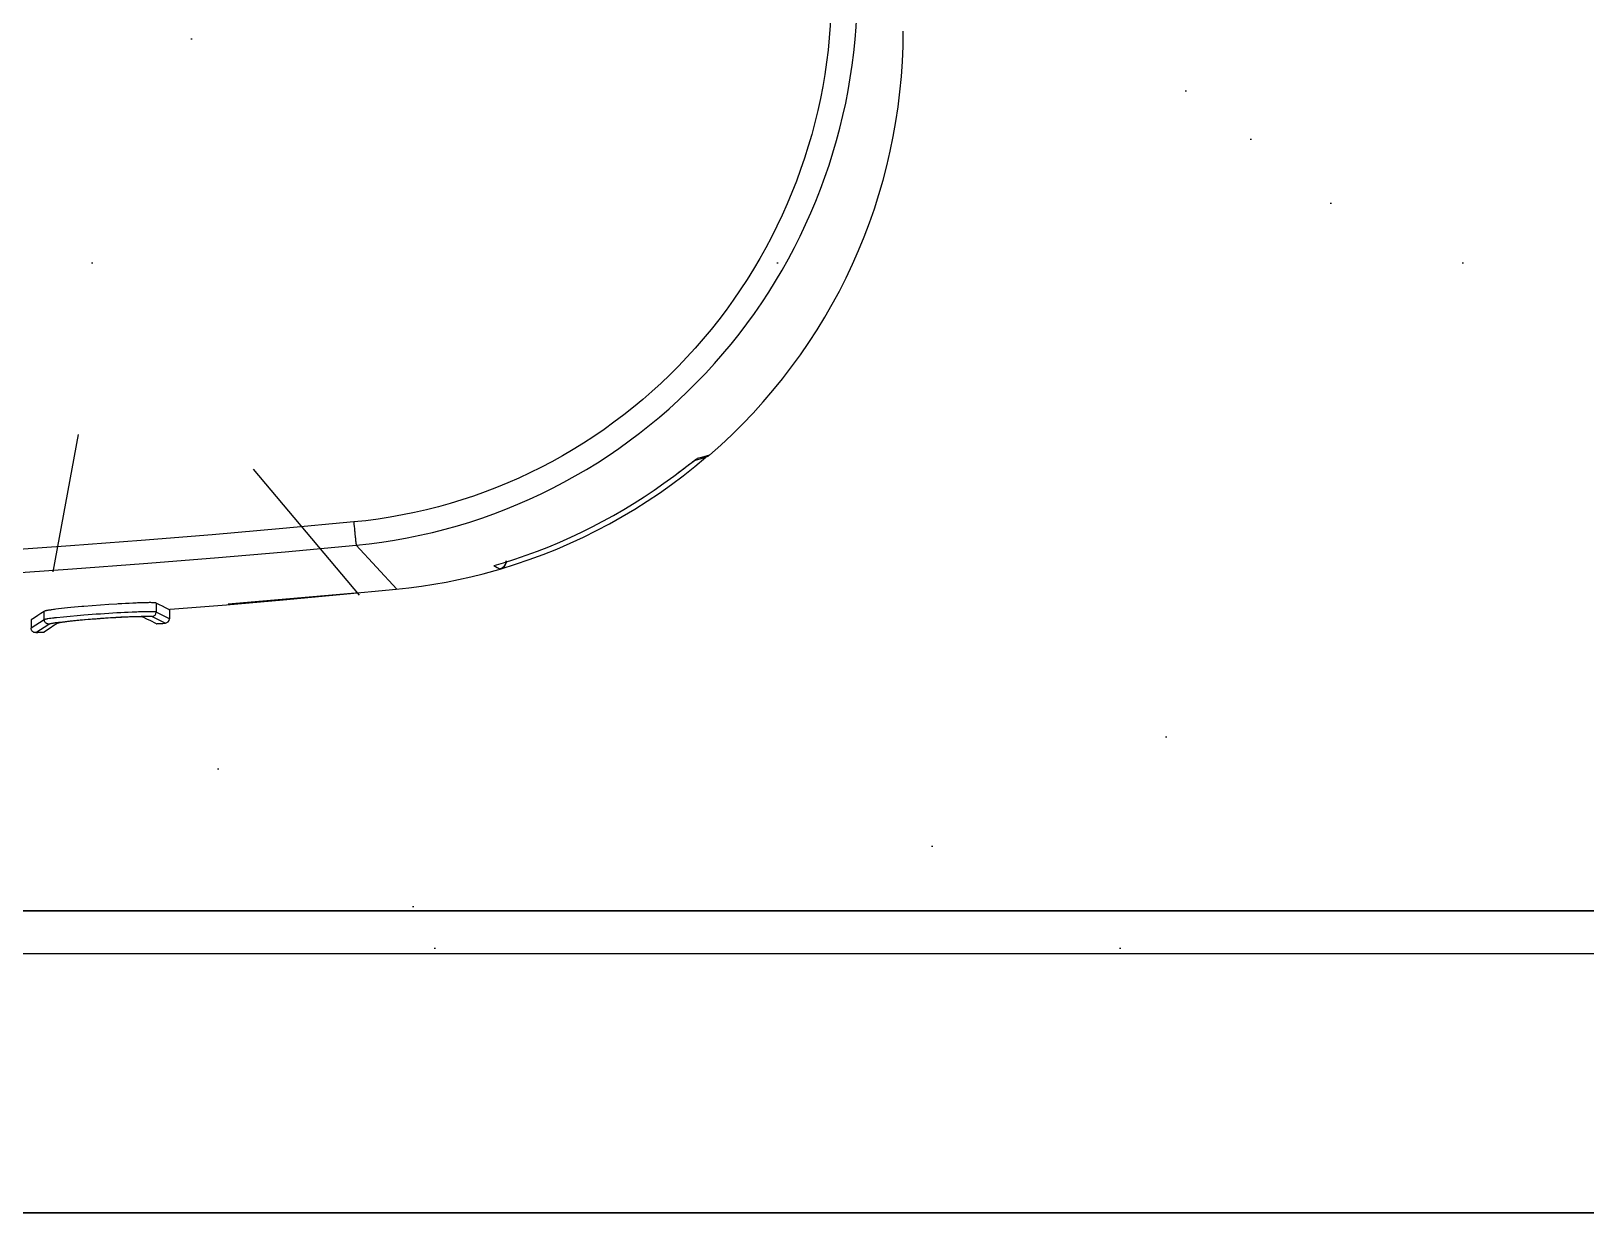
# Model space of a CAD drawing. Header units: millimetres. Extents: x 6886222 to 6919728, y 230959 to 276095.
# Drawn here: x 6911682.1 to 6911862.1, y 256319.4 to 256456.3 of the extents above; entities that cross this region are included whole.
import ezdxf
from ezdxf.xclip import XClip

# ---------------------------------------------------------------- set-up
doc = ezdxf.new("R2010")
doc.units = ezdxf.units.MM
doc.header["$LTSCALE"] = 100
doc.header["$XCLIPFRAME"] = 2
for name, color, linetype in [('AA-BORD-XREF', 15, 'Continuous'), ('BP', 7, 'Continuous'), ('U-74C-EX$0$FIN', 5, 'Continuous'), ('U-74C-EX$0$FUR_욕실', 8, 'Continuous'), ('U-74C-EX$0$HAT', 8, 'Continuous'), ('U-74C-EX$0$S-ELE', 4, 'Continuous'), ('U-74C-EX$0$WAL', 3, 'Continuous')]:
    doc.layers.add(name, color=color, linetype=linetype)
for name, color, linetype, plot in [('Defpoint', 142, 'Continuous', False), ('U-74C-EX$0$Defpoint', 142, 'Continuous', False), ('U-74C-EX$0$MC', 152, 'Continuous', False)]:
    doc.layers.add(name, color=color, linetype=linetype, plot=plot)

# ---------------------------------------------------------------- blocks, each defined once
blk = doc.blocks.new('U-74C-EX$0$S-CEN')
at = {"layer": 'U-74C-EX$0$S-ELE'}
h = blk.add_hatch(dxfattribs=at)
h.set_pattern_fill('DOTS', color=256, scale=50, angle=-90.00000000000001)
h.set_pattern_definition([(270, (7430.000000006312, 8342.500000000524), (79.375, -39.68750000000001), [0, -79.375])])
h.paths.add_polyline_path([(1770.000000000011, 6175), (1770.000000000011, 3905), (205.0000000000109, 3905), (205.0000000000109, 6174.999999999971)])
blk.add_lwpolyline([(1770.000000000011, 6175), (200.0000000000109, 6175), (200.0000000000109, 3905), (1770.000000000011, 3905)], close=True, dxfattribs=at)
blk = doc.blocks.new('U-74C-EX$0$대변기')
blk.add_wipeout([(22.248608298916775, 172.54229225468282), (8.912240129661578, 147.74673581274521), (6.746381299798691, 136.34097785746314), (-8.955497072612427e-10, 1.8151808944821823e-08), (6.746382664171167, -136.3410556523654), (8.912241608199565, -147.7468135862157), (22.07549302254949, -172.28966274865297), (48.747550660268864, -190.92756923738682), (71.39276322773912, -195.00000842819884), (166.77579672746026, -195.00000795089045), (163.87437435093116, -199.59452123619815), (211.5587765112842, -201.08973657911383), (211.59313804550422, -201.59785586090618), (211.81060945487718, -202.63546709934212), (212.5078401897453, -203.59245027277075), (213.12226798591132, -203.98026161298094), (214.15380077133744, -204.1978558481386), (220.75350033782112, -204.19785581509552), (220.75350035014083, -206.35594522496513), (211.67910968791838, -206.3568792770726), (211.15613348268317, -206.39600097215737), (210.27034605067598, -206.67761218987903), (209.31045820655902, -207.42786300958107), (208.74576614588332, -208.40553728260954), (208.58557798573491, -209.0916460347495), (208.56074482875553, -209.45622105141592), (208.5658533075954, -265.02340329155413), (208.68307722652685, -265.02340329098297), (208.7812761336113, -265.75037914044697), (209.14569600205314, -266.6349992877383), (209.4393782819403, -267.03693782325877), (210.11484331313656, -267.62762274793863), (210.65720867247566, -267.91786482497037), (211.05456655855815, -268.02783602803447), (211.7542655276933, -268.12315947946877), (489.2877981967165, -268.123158092146), (490.3929016518151, -267.8618048901769), (490.86707477932805, -267.7119163465693), (491.45197025778884, -267.22265710638476), (492.00684567737414, -266.49543788948904), (492.2432263424108, -265.953260305668), (492.3375440533646, -265.58541350160203), (492.3925328413372, -264.9999778188767), (492.39251053762064, -209.47191992339413), (492.2743779328679, -208.61530925013972), (492.0527322005424, -208.03841531318994), (491.6452017566535, -207.41831274961794), (491.1753919319727, -206.97008934938174), (490.6571038551316, -206.6513735333208), (490.04775114333995, -206.44000339329148), (489.564363996324, -206.37647943353875), (489.28754875065107, -206.3559519392104), (294.6511313544637, -206.3559470726484), (294.6511313436125, -204.19785544542015), (299.3707712639998, -204.19785542175964), (299.9274144780235, -204.1415802114724), (300.81514351517774, -203.77207777511762), (301.1333402299189, -203.52623735578823), (301.5702185394424, -203.01348622016246), (301.80191783703924, -202.56725483027355), (301.9757068098556, -201.8642991092686), (301.9767461048772, -201.81423556641903), (356.76343714603064, -202.11461188703402), (409.6459330275077, -200.7317937357151), (451.0712075735588, -197.49087760745817), (521.7596907076584, -184.1269387870276), (558.8320421586301, -171.7704380243341), (607.5072059196381, -146.9271004879006), (640.3182392938724, -121.7236501044431), (666.3963113392575, -92.63537982517482), (682.861678851927, -64.8120860007532), (689.3650846206021, -48.844695699472595), (694.4618857304264, -30.578779049873788), (696.6826731048269, -17.299667591780462), (697.4621076330303, -8.646287178641273), (697.7008332995064, 0.017384032597874466), (696.0161711601265, 21.30950019290617), (691.2688451523378, 41.796509580543216), (683.3366473129057, 62.60208044512467), (669.0455356567358, 87.70644455344245), (652.7802364292402, 108.07148288175188), (630.6424582973253, 128.95876104430863), (599.0811908480251, 150.92869321198407), (558.1950606762435, 170.85274610758484), (516.937235549004, 184.2249471713934), (478.5997609603298, 192.50147163765666), (440.5805313404065, 197.3643056544521), (409.56480511056884, 199.55616448708247), (375.3283216283821, 200.68792907165675), (311.0923951757358, 200.70114825228893), (281.7216569744051, 200.8711733283542), (251.3461154796021, 200.75952777479222), (223.32944943835992, 200.37661834822427), (188.29429864440127, 199.9507822823582), (182.40479042165887, 198.15537901209063), (177.51850239349275, 194.76567814429143), (79.79591759140378, 194.999931322335), (40.70354579549267, 194.56680722579563), (37.246676655990356, 193.2270822084663), (37.24667669558663, 185.30834623197086)]).dxf.layer = 'U-74C-EX$0$FUR_욕실'
at = {"layer": 'U-74C-EX$0$FUR_욕실'}
for p, q in [((1.713312387601036, -94.53018371411054), (2.707078705210733, -96.04914987904158)), ((3.2055182984368, -95.51616234504581), (2.211014530246757, -93.99615417702262)), ((3.181566877017758, -93.99247321626353), (2.224425051714206, -93.99247322105111)), ((2.109692426882248, -96.00408886592595), (1.779681933072425, -95.49993084727794)), ((2.30979342300634, -96.30963760652776), (2.109692426882248, -96.00408886592595)), ((2.439904358096101, -96.508254182374), (2.30979342300634, -96.30963760652776)), ((2.770319122431829, -97.01242664802521), (2.439904358096101, -96.508254182374)), ((3.2055182984368, -95.51616234504581), (4.175495543142461, -95.51616234019275)), ((4.740413561481546, -100.1181188925639), (4.718777392106858, -99.86555247107572)), ((5.03064063824786, -104.093257513714), (5.020599535233487, -103.9302330360642)), ((2.735195437697257, -108.4999308831993), (3.102394323086628, -107.7771269054592)), ((3.588108996529627, -108.023991264532), (2.817172398023104, -109.5429570749857)), ((3.102394323086628, -107.7771269054592), (3.247534143858502, -107.4916066238347)), ((3.247534143858502, -107.4916066238347), (3.503946644534153, -106.987434949353)), ((3.314684385321016, -110.0036890372994), (4.086151817831706, -108.483686819638)), ((5.130688993220247, -108.4836868144102), (4.086151817831706, -108.483686819638)), ((4.396986329917127, -110.0036890318825), (3.314684385321016, -110.0036890372994)), ((4.396986329553329, -109.9290644549819), (4.402910867433093, -110.003708397353)), ((4.402910867433093, -110.003708397353), (4.409445245943061, -110.0859768121209)), ((6.746382664208795, -136.3409777564284), (11.84418513319179, -131.6414997774209)), ((9.471948163529305, -147.6002655076936), (9.499221185225906, -147.6981077781547)), ((19.83160281095843, -168.4107919337566), (19.83054214425283, -168.4115865333642)), ((19.83055275705192, -168.4115793405672), (20.33956347394633, -169.0888603161202)), ((20.33956347394633, -169.0888603161202), (21.24650169893357, -170.2849692956788)), ((21.69536727558079, -170.8928886313352), (21.70817481847553, -170.911470460871)), ((21.69956798731073, -170.8989832358111), (21.77913046219692, -171.196648187617)), ((21.77913046219692, -171.196648187617), (22.03587973503818, -172.1445416446313)), ((21.99159368078472, -171.6155425042543), (21.86411534146828, -171.1493637319891)), ((22.24835515453378, -172.5420130799703), (21.99159368078472, -171.6155425042543))]:
    blk.add_line(p, q, dxfattribs=at)
blk.add_lwpolyline([(21.24650169893357, -170.2849692956788), (21.389219653287, -170.4745060784644), (21.51445215153581, -170.6425533665406), (21.61808712462152, -170.7841061998206), (21.69536727558079, -170.8928886313352)], dxfattribs=at)
for centre, radius, start, end in [((1383.999648019806, 0.008109834261631477), 1378.4564436388, 180.0003364116211, 185.4803911384262), ((-167.1444385183386, -114.6678101614543), 172.4995533052, 3.568796730862951, 4.838433025094), ((4.087283916323941, -107.9828175704297), 0.5008698655, 184.7152358813781, 269.870259535372), ((3.314711401038949, -109.504672257799), 0.499015071, 184.4237534168183, 269.9893080391535), ((1381.976327733955, -0.001482671463236329), 1381.961737218, 184.5624301861633, 184.5686114673435), ((1331.398950804218, -5.209584291913416), 1331.1274189835, 184.5188828536063, 185.6511734343261), ((72.12473413425687, -129.8339830697241), 65.7014909861, 185.6374139385716, 195.8213304684915), ((72.17259342452235, -129.4475027990829), 65.2755184234, 196.146548989825, 197.1519674793179), ((71.60425593293985, -129.9143930648261), 65.1788393852, 195.8780634355241, 196.385901463095), ((10.03597753252325, -148.0147027274706), 1.0046796967, 196.5915724513758, 269.8224536174559), ((70.97929526145526, -130.11560572095), 64.5199110725, 196.5056900391437, 220.6560143323252), ((71.81727735650566, -129.547739903659), 64.90644469819999, 197.1599175461986, 216.7807730260321), ((169.0578401102721, -56.80694918913832), 186.3434668039, 216.7922087133799, 217.2929919111794), ((17.30499193193464, -174.0439101099018), 5.408320108300001, 34.25635094447026, 35.46984083327752), ((22.62136782675589, -170.5095986842043), 0.9913277573, 206.8379222512015, 220.1928129669762), ((71.3943372430549, -129.9964791369766), 65.00357829229999, 220.8829768474626, 269.9986099297717)]:
    blk.add_arc(centre, radius, start, end, dxfattribs=at)
for points, knots in [([(14.52483056836718, -131.3564358406129), (12.41984443685578, -109.5066108048431), (9.262874379335699, -65.75220727368833), (8.211263946363033, -21.89858434723465), (8.211281991407304, 3.900579940818716e-05)], [0, 0, 0, 0, 0.2500091989, 0.4994113151693763, 0.4994113151693763, 0.4994113151693763, 0.4994113151693763]), ([(1.71328904701295, -94.52990090420826), (1.704057367944188, -94.39545685165831), (1.805889425482746, -94.10524704024829), (2.089380888315645, -93.9925346971304), (2.224425051714206, -93.99247322105111)], [0, 0, 0, 0, 0.4994745308, 1, 1, 1, 1]), ([(1.71328904701295, -94.52990090420826), (1.71880228972077, -94.61086390748278), (1.755257482411253, -94.81136206020346), (1.73103751405506, -95.13756139122233), (1.771332808453735, -95.37857877662282), (1.77968054586745, -95.49991689387934)], [0, 0, 0, 0, 0.250183013, 0.6250363084, 1, 1, 1, 1]), ([(2.707078992116294, -96.04915031374003), (2.698415706345259, -95.91706073658315), (2.796390415041969, -95.63338988889336), (3.072721419961454, -95.51667130880924), (3.205249866939994, -95.51617637424533)], [0, 0, 0, 0, 0.4997055491, 1, 1, 1, 1]), ([(2.707098099421273, -96.04944015914043), (2.732370444606204, -96.0880465436112), (2.76340467969203, -96.2240595121566), (2.817467940974893, -96.48196150978583), (2.874127034305275, -96.86831391520354), (2.912983270089171, -97.16478179140722), (2.933516360735666, -97.33253916760623)], [0, 0, 0, 0, 0.1060384112, 0.3118952879, 0.6116071078, 1, 1, 1, 1]), ([(3.503946646033, -106.987434949353), (3.527522512409632, -106.9410958247336), (3.531235124177329, -106.774399606913), (3.548090621003212, -106.4590687193322), (3.538038622693421, -105.9795446558837), (3.520449621519219, -105.3639548388692), (3.48697549474673, -104.6290441225374), (3.424991538358881, -103.4919143414463), (3.324328080943815, -101.9927418789503), (3.204394881850021, -100.4951725735536), (3.099325263483479, -99.36156505287545), (3.024810604827508, -98.6294205685499), (2.952265603747946, -98.01623239410947), (2.891362978571124, -97.53816430891493), (2.829188214778696, -97.2235354842287), (2.799766137355618, -97.05734546737403), (2.770319097329775, -97.01242664802521)], [0, 0, 0, 0, 0.0155676108, 0.0478920906, 0.0960502791, 0.1583482531, 0.2326132415, 0.3162067439, 0.4993820755, 0.6824768937000001, 0.7660216496, 0.8403016993999999, 0.9027309574, 0.951169397, 0.9839177051000001, 1, 1, 1, 1]), ([(3.305454621473473, -95.94273270024678), (3.289922233296238, -95.84724573142194), (3.261431804090535, -95.70559594646511), (3.231116358951112, -95.55857793041832), (3.205468772943277, -95.51616250024563)], [0, 0, 0, 0, 0.6612179502000001, 1, 1, 1, 1]), ([(3.43568807376505, -96.93966898149483), (3.424498952055728, -96.83995460594997), (3.38585652040274, -96.5070586685415), (3.343154517137009, -96.1744967239556), (3.305454621473473, -95.94273270024678)], [0, 0, 0, 0, 0.2993885179, 1, 1, 1, 1]), ([(4.086151531930227, -108.4836868186376), (4.106482510705973, -108.4403348916367), (4.116150463381928, -108.2941983702895), (4.133347003476956, -108.0157777751028), (4.132625463596924, -107.5986013760066), (4.124654661096429, -107.057666716546), (4.104553293018398, -106.4039937172474), (4.062301062560437, -105.3504493447599), (3.985515094787843, -103.8792325977392), (3.869036773485277, -102.0218156859282), (3.698121095414535, -99.68854100598219), (3.553964537644788, -97.99371630750284), (3.43568807376505, -96.93966898149483)], [0, 0, 0, 0, 0.0124130817, 0.0368540119, 0.0731071028, 0.1201215383, 0.1772698928, 0.2425783615, 0.3934858548, 0.5591608152, 0.7250336068000001, 1, 1, 1, 1]), ([(4.718777392106858, -99.86555247107572), (4.670514719215134, -99.30771992641348), (4.57726960556829, -98.2986981033846), (4.450961438054946, -97.11672607121181), (4.35127386577733, -96.36108435061215), (4.292099035887077, -95.96259249191098), (4.234898068043549, -95.69637495849202), (4.201837178337883, -95.55634698585891), (4.175517236541054, -95.51616234879293)], [0, 0, 0, 0, 0.3827359103, 0.6927731340000002, 0.8121074789999999, 0.9042265722, 0.9671639419, 1, 1, 1, 1]), ([(2.933516360735666, -97.33253916760623), (3.124526179239183, -98.89310822444713), (3.375218453922571, -102.0285401278979), (3.586735808716185, -105.16690531924), (3.625711065298674, -106.7385432674437)], [0, 0, 0, 0, 0.5000149502000001, 1, 1, 1, 1]), ([(5.130688875524356, -108.4836868144102), (5.151755507922644, -108.4422130507064), (5.163179706014489, -108.3005285265517), (5.181578120176709, -108.0324186142552), (5.181499688846088, -107.6303112089608), (5.173707692756579, -107.1100382506975), (5.153237162903679, -106.4794775636965), (5.109935065109312, -105.4615070708151), (5.064957914673869, -104.6554456255417), (5.03064063824786, -104.093257513714)], [0, 0, 0, 0, 0.0317349525, 0.0938492915, 0.1855363906, 0.3048276574, 0.4492966122000001, 0.6157525975000001, 1, 1, 1, 1]), ([(3.630135266157595, -107.6318697774204), (3.627596420603368, -107.7190869577335), (3.618109531544178, -107.8481831420813), (3.608202723324212, -107.9841302798286), (3.588088671025616, -108.0237371003295)], [0, 0, 0, 0, 0.6626441504999999, 1, 1, 1, 1]), ([(3.625711065298674, -106.7385432674437), (3.627916165238275, -106.8274616975305), (3.634056710830919, -107.1251733059016), (3.636212177112611, -107.4231091350903), (3.630135266157595, -107.6318697774204)], [0, 0, 0, 0, 0.2986813616, 1, 1, 1, 1]), ([(2.735195442994154, -108.4999307816997), (2.742008782039193, -108.5870482112641), (2.787012770208094, -108.8021363511416), (2.75712492187813, -109.1539343693894), (2.806875932368712, -109.4126356095385), (2.817182965522079, -109.5431624753855)], [0, 0, 0, 0, 0.2502403802, 0.6250460805, 1, 1, 1, 1]), ([(14.52483059595761, -131.3564361276131), (14.18598935794216, -131.3898973696068), (13.69504025267452, -131.4386263279612), (13.07117363739599, -131.5022205012847), (12.67575109738755, -131.5421540817642), (12.35101542207485, -131.5774802099859), (12.10139048958445, -131.6014370026369), (11.94754229534374, -131.6323654659045), (11.86356664957202, -131.6393589983254), (11.84548378206455, -131.6547807016195)], [0, 0, 0, 0, 0.3786955215, 0.5486441096, 0.6976498083, 0.8202892182999999, 0.9131604739, 0.9735673189, 1, 1, 1, 1]), ([(76.29168304462291, -186.6924374867722), (72.50258058873078, -186.6933059613311), (64.90139615349835, -186.0073636281613), (53.89579482029148, -182.947712201827), (43.61814082957062, -177.9458949778473), (34.44117603797713, -171.1743227486641), (26.64813417104961, -162.8330125656557), (20.54213868842999, -153.2159757824029), (16.32454121196133, -142.6100130990071), (14.88866514846814, -135.1333609299891), (14.52480096306317, -131.3564387218121)], [0, 0, 0, 0, 0.1251578694, 0.2504825276, 0.3753377120000001, 0.5006084742, 0.6250876559, 0.7502830808, 0.8746668584, 1, 1, 1, 1]), ([(11.8441674287933, -131.6415014688228), (12.22430468921448, -135.6037786330216), (13.7245566384554, -143.4462188894158), (18.12961743581764, -154.5726938073767), (24.50642760430128, -164.6615943135712), (32.64393445507812, -173.4113906643561), (42.22607239142599, -180.5144163008135), (52.9567957943691, -185.7610326212252), (64.44736017562172, -188.9707858923339), (72.38357918433394, -189.690807468427), (76.33899215753263, -189.6902103800367)], [0, 0, 0, 0, 0.1256506359, 0.250302044, 0.3756662278, 0.5001928251, 0.6253802232, 0.7500730788, 0.8751403452, 1, 1, 1, 1]), ([(9.127712900070037, -148.4477965570131), (9.121486795313103, -148.4346508449471), (9.100287765777466, -148.3870973261528), (9.082965281126235, -148.3377893410379), (9.073128091349645, -148.3015864087847)], [0, 0, 0, 0, 0.2793939142, 1, 1, 1, 1]), ([(20.81274308206412, -169.7107968986511), (20.89810743692578, -169.8231180959247), (21.1990627110099, -170.2198532888196), (21.50292052078657, -170.6146408052973), (21.70964180364172, -170.9056007079653)], [0, 0, 0, 0, 0.2832913428999999, 1, 1, 1, 1]), ([(21.7751164731053, -170.9995853932323), (21.78662597969014, -171.01653414668), (21.81759557934492, -171.0651066552218), (21.85353135467813, -171.1130031018456), (21.86384866146909, -171.1490482685895)], [0, 0, 0, 0, 0.3533511634000001, 1, 1, 1, 1])]:
    blk.add_open_spline(points, degree=3, knots=knots, dxfattribs=at)
for points in [[(4.175495543142461, -95.51616234019275), (3.843861194607598, -95.00964572365228), (3.512531099771877, -94.50292991080823), (3.181292855242646, -93.99615417216592)], [(4.396953978055535, -109.9299256038848), (4.641449910446681, -109.4478042083592), (4.885881300640904, -108.9656499817374), (5.130688993220247, -108.4836868144102)], [(9.471665270237281, -147.6002478168903), (9.33841860690518, -147.8340150971617), (9.205351877175417, -148.0678849596279), (9.07238283823608, -148.3018102666883)], [(9.630304254013026, -148.935760105398), (9.416265675350587, -148.8424304178716), (9.227661058033846, -148.6588257242129), (9.127712900070037, -148.4477965570131)], [(10.03286426724299, -149.0193776004871), (9.895814452935156, -149.0199135791718), (9.755931599389442, -148.9905388324714), (9.630304254013026, -148.935760105398)], [(22.24861002553735, -172.5422919983666), (22.14999525246458, -172.4287936679593), (22.0754930225703, -172.2895848526332), (22.0358740644333, -172.1445431943303)]]:
    blk.add_open_spline(points, degree=3, dxfattribs=at)
blk = doc.blocks.new('U-74C-EX$0$A$Ce93e390f')
at = {"layer": 'U-74C-EX$0$Defpoint'}
blk.add_lwpolyline([(1.83697019872103e-14, 2199.999999999884), (1500, 2199.999999999884), (1500, 0), (1.83697019872103e-14, 0)], close=True, dxfattribs=at)
at = {"layer": 'U-74C-EX$0$FUR_욕실', "xscale": -1}
blk.add_blockref('U-74C-EX$0$대변기', (1469.488053180296, 399.9901308281896), dxfattribs=at)
at = {"layer": 'U-74C-EX$0$HAT'}
h = blk.add_hatch(dxfattribs=at)
h.set_pattern_fill('AR-CONC', color=252, angle=90.00000028663817)
h.set_pattern_definition([(140.0000002866382, (1.83697019872103e-14, 100), (15.93908462747333, 182.1846690757437), [19.05, -209.55]), (85.00000028663817, (1.83697019872103e-14, 100), (-191.0568450627201, -35.24342238078464), [15.24, -167.64058417]), (190.4514449866382, (1.328253424047782, 115.182007006645), (-175.1177526473098, 146.9412462142778), [16.1900088, -178.0902446]), (136.1842002866382, (-50.79999999999998, 99.99999974585879), (42.04232657657843, 271.0790411024584), [28.575, -314.325]), (186.6355578966381, (-47.29650011301227, 122.589899763386), (-247.4261257854021, 237.4041328136846), [24.28502314, -267.13560816]), (81.18415145663816, (-50.79999999999998, 99.99999974585879), (-247.4261257732132, 237.4041328271586), [22.85996707, -251.45973192]), (111.0000002866382, (-38.10000012707059, 125.3999998093941), (102.2651974285942, 151.6143917807427), [19.05, -209.55]), (56.0000002866382, (-38.10000012707059, 125.3999998093941), (-184.1879664315012, 61.80202742619526), [15.24, -167.64]), (161.4514452866382, (-29.57790029027837, 138.0345324520283), (-81.92276995358057, 213.4164188688746), [16.1900088, -178.0899376]), (127.5000002866382, (1.83697019872103e-14, 100), (-84.55503888860471, 3.088602827581586), [0, -165.6079999999999, 0, -170.1799999999999, 0, -168.2749999999999]), (97.50000028663817, (1.83697019872103e-14, 100), (-100.1805751524036, 66.8196620091244), [0, -97.02799999999999, 0, -161.798, 0, -64.135]), (57.50000028663816, (2.83367465275541e-07, 43.358), (5.728743314343569, 135.5905951955311), [0, -63.5, 0, -198.12, 0, -262.89]), (47.50000028663816, (4.104380692691908e-07, 17.958), (-25.42649177439069, 148.1291812588149), [0, -82.54999999999997, 0, -131.5719999999999, 0, -186.6899999999999])])
h.paths.add_polyline_path([(1499.999993246131, 1350.000000802629), (1339.999993246134, 1350.000000002156), (1340, -8.002534741535783e-07), (1500, 2.182787284255028e-10)])
at = {"layer": 'U-74C-EX$0$FUR_욕실'}
blk.add_lwpolyline([(1499.999993005002, 1450.000000802629), (1339.999993005002, 1450.000000002157), (1340, -8.002534741535783e-07), (1500, 2.182787284255028e-10)], close=True, dxfattribs=at)
blk = doc.blocks.new('U-74C-EX', base_point=(50.00000000006537, 0))
at = {"layer": 'U-74C-EX$0$WAL'}
blk.add_line((250.0000000002328, -3074.999999999069), (250.0000000002328, -804.9999999990687), dxfattribs=at)
at = {"layer": 'U-74C-EX$0$FUR_욕실', "xscale": -1}
blk.add_blockref('U-74C-EX$0$A$Ce93e390f', (1785.000000000291, -3039.999999198815), dxfattribs=at)
at = {"layer": 'U-74C-EX$0$FIN'}
blk.add_line((280.0000000002328, -3044.999999999069), (280, -834.9999999990687), dxfattribs=at)
at = {"layer": 'U-74C-EX$0$MC'}
blk.add_line((285.0000000002328, -3319.999999999069), (285.0000000002328, 200.0000000009313), dxfattribs=at)
at = {"layer": 'U-74C-EX$0$S-ELE'}
blk.add_blockref('U-74C-EX$0$S-CEN', (50.00000000022192, -6979.999999999069), dxfattribs=at)
blk = doc.blocks.new('BORD-301')
at = {"layer": 'Defpoint'}
blk.add_lwpolyline([(0, 0), (-2270, 0), (-2270, -1570), (0, -1570)], close=True, dxfattribs=at)

msp = doc.modelspace()

# ---------------------------------------------------------------- block references
at = {"layer": 'BP'}
ref = msp.add_blockref('U-74C-EX', (6908948.055980788, 256119.3772858985), dxfattribs=dict(at, rotation=90))
XClip(ref).set_block_clipping_path([(-85.00000001495937, 299.99999999441206), (-85.00000000125146, -7479.999999999069), (15775.000000000291, -7479.999999999069), (15775.000000000291, 2920.0000000009313), (3995.000000000233, 2920), (3995.000000000233, 300.00000000186265)])

# ---------------------------------------------------------------- next in the draw order: block references
at = {"layer": 'AA-BORD-XREF'}
msp.add_blockref('BORD-301', (6912023.055980789, 257889.3772858983), dxfattribs=at)

doc.saveas('drawing.dxf')
